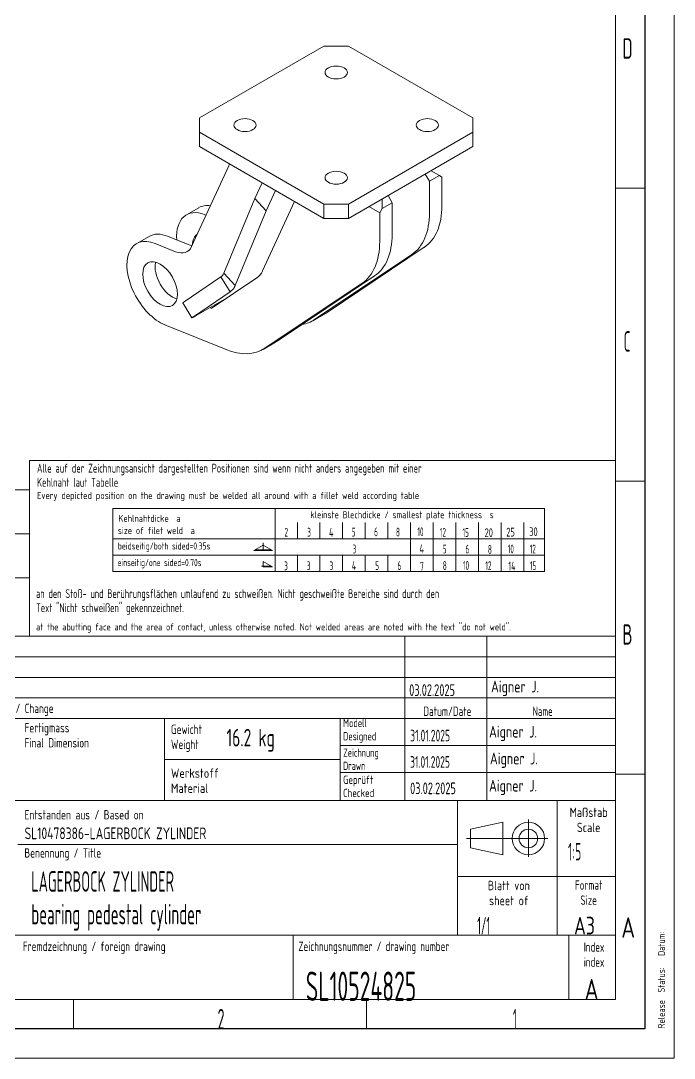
# Model space of a CAD drawing. Header units: millimetres. Extents: x 0 to 420, y 0 to 297.
# Drawn here: x 308.5 to 420, y 0 to 177 of the extents above; entities that cross this region are included whole.
import ezdxf
from ezdxf.lldxf.tags import DXFTag

# ---------------------------------------------------------------- set-up
doc = ezdxf.new("R2010")
doc.units = ezdxf.units.MM
for name, color, linetype, true_color in [('1', 7, 'Continuous', 0xffffff), ('101', 7, 'Continuous', 0xffffff), ('102', 7, 'Continuous', 0xffffff), ('103', 7, 'Continuous', 0xffffff)]:
    doc.layers.add(name, color=color, linetype=linetype, true_color=true_color)
doc.styles.add('iso-1', font='isocp.shx')
tags = doc.linetypes.add('DASHDOT', pattern=[70, 31, -13, 13, -13]).pattern_tags.tags
tags[10:11] = [DXFTag(74, 4), DXFTag(75, 0), DXFTag(340, '0'), DXFTag(46, 0.0), DXFTag(50, 0.0), DXFTag(44, 0.0), DXFTag(45, 0.0)]
tags[8:9] = [DXFTag(74, 4), DXFTag(75, 0), DXFTag(340, '0'), DXFTag(46, 0.0), DXFTag(50, 0.0), DXFTag(44, 0.0), DXFTag(45, 0.0)]
tags[6:7] = [DXFTag(74, 4), DXFTag(75, 0), DXFTag(340, '0'), DXFTag(46, 0.0), DXFTag(50, 0.0), DXFTag(44, 0.0), DXFTag(45, 0.0)]
tags[4:5] = [DXFTag(74, 4), DXFTag(75, 0), DXFTag(340, '0'), DXFTag(46, 0.0), DXFTag(50, 0.0), DXFTag(44, 0.0), DXFTag(45, 0.0)]

# ---------------------------------------------------------------- blocks, each defined once
blk = doc.blocks.new('Kehlnahttabelle [SBM]', base_point=(310, 72))
at = {"layer": '1', "color": 4, "linetype": 'Continuous', "lineweight": 18}
for p, q in [((410, 102), (310, 102)), ((310, 102), (310, 72)), ((410, 72), (410, 102)), ((355.69, 88.64), (355.69, 91.44)), ((359.55, 88.64), (359.55, 91.44)), ((363.41, 88.64), (363.41, 91.44)), ((367.28, 88.64), (367.28, 91.44)), ((371.14, 88.64), (371.14, 91.44)), ((375, 88.64), (375, 91.44)), ((378.86, 88.64), (378.86, 91.44)), ((382.73, 88.64), (382.73, 91.44)), ((386.59, 88.64), (386.59, 91.44)), ((390.45, 88.64), (390.45, 91.44)), ((394.31, 88.64), (394.31, 91.44)), ((375, 85.84), (375, 88.64)), ((378.86, 85.84), (378.86, 88.64)), ((382.73, 85.84), (382.73, 88.64)), ((386.59, 85.84), (386.59, 88.64)), ((390.45, 85.84), (390.45, 88.64)), ((394.31, 85.84), (394.31, 88.64)), ((349.86, 87.58), (348.26, 86.65)), ((348.53, 86.78), (351.19, 86.78)), ((349.86, 86.65), (349.86, 87.96)), ((351.46, 86.65), (349.86, 87.58)), ((348.26, 86.65), (351.46, 86.65)), ((355.69, 83.05), (355.69, 85.84)), ((359.55, 83.05), (359.55, 85.84)), ((363.41, 83.05), (363.41, 85.84)), ((367.28, 83.05), (367.28, 85.84)), ((371.14, 83.05), (371.14, 85.84)), ((375, 83.05), (375, 85.84)), ((378.86, 83.05), (378.86, 85.84)), ((382.73, 83.05), (382.73, 85.84)), ((386.59, 83.05), (386.59, 85.84)), ((390.45, 83.05), (390.45, 85.84)), ((394.31, 83.05), (394.31, 85.84)), ((349.57, 83.98), (351.16, 83.98)), ((349.83, 83.85), (349.83, 84.78)), ((349.83, 84.78), (351.43, 83.85)), ((351.43, 83.85), (349.83, 83.85)), ((310, 72), (410, 72))]:
    blk.add_line(p, q, dxfattribs=at)
at = {"layer": '1', "color": 3, "linetype": 'Continuous', "lineweight": 18}
for p, q in [((397.88, 93.83), (324.19, 93.83)), ((324.19, 93.83), (324.19, 83.05)), ((351.89, 93.83), (351.89, 83.05)), ((397.88, 83.05), (397.88, 93.83)), ((324.19, 88.64), (397.88, 88.64)), ((324.19, 85.84), (397.88, 85.84)), ((324.19, 83.05), (397.88, 83.05))]:
    blk.add_line(p, q, dxfattribs=at)
at = {"layer": '1', "color": 1, "linetype": 'Continuous', "lineweight": 13, "char_height": 1.5, "attachment_point": 7, "line_spacing_factor": 0.963855, "style": 'iso-1'}
for s, insert in [('\\W0.7657;Alle auf der Zeichnungsansicht dargestellten Positionen sind wenn nicht anders angegeben mit einer\\PKehlnaht laut Tabelle', (311.27, 97.53)), ('\\W0.7579;an den Stoß- und Berührungsflächen umlaufend zu schweißen. Nicht geschweißte Bereiche sind durch den\\PText "Nicht schweißen" gekennzeichnet. ', (311.11, 75.68))]:
    blk.add_mtext(s, dxfattribs=dict(at, insert=insert))
at = {"layer": '1', "color": 3, "linetype": 'Continuous', "lineweight": 13, "char_height": 1.2, "attachment_point": 7, "line_spacing_factor": 0.963855, "style": 'iso-1'}
for s, insert in [('\\W0.7706;Every depicted position on the drawing must be welded all around with a fillet weld according table', (311.27, 95.07)), ('\\W0.7612;Kehlnahtdicke  a', (325.17, 91.53)), ('\\W0.7603;kleinste Blechdicke / smallest plate thickness  s', (357.91, 91.79)), ('\\W0.7900;size of filet weld  a', (325.06, 89.45)), ('\\W0.7023;beidseitig/both sided=0.35s', (325.06, 86.45)), ('\\W0.6909;einseitig/one sided=0.70s', (325.03, 83.62)), ('\\W0.7834;at the abutting face and the area of contact, unless otherwise noted. Not welded areas are noted with the text "do not weld".', (311.11, 72.64))]:
    blk.add_mtext(s, dxfattribs=dict(at, insert=insert))
at = {"layer": '1', "color": 3, "linetype": 'Continuous', "lineweight": 18, "char_height": 1.5, "attachment_point": 7, "line_spacing_factor": 0.963855, "style": 'iso-1'}
for s, insert in [('\\W0.5404;2', (353.49, 89.01)), ('\\W0.5404;3', (357.37, 89.01)), ('\\W0.6380;4', (361.09, 89.01)), ('\\W0.5404;5', (364.96, 89.03)), ('\\W0.5404;6', (368.79, 89.07)), ('\\W0.5404;8', (372.51, 89.03)), ('\\W0.5232;10', (376.18, 89.09)), ('\\W0.5232;12', (380.02, 89)), ('\\W0.5232;15', (383.88, 88.96)), ('\\W0.6474;20', (387.65, 88.94)), ('\\W0.6474;25', (391.34, 89.03)), ('\\W0.6474;30', (395.26, 89.1)), ('\\W0.5404;3', (365.1, 86.14)), ('\\W0.6380;4', (376.53, 86.2)), ('\\W0.5404;5', (380.49, 86.14)), ('\\W0.5404;6', (384.37, 86.14)), ('\\W0.5404;8', (388.2, 86.07)), ('\\W0.5232;10', (391.6, 86.16)), ('\\W0.5232;12', (395.35, 86.16)), ('\\W0.5404;3', (353.43, 83.28)), ('\\W0.5404;3', (357.29, 83.3)), ('\\W0.5404;3', (361.17, 83.29)), ('\\W0.6380;4', (364.98, 83.32)), ('\\W0.5404;5', (368.97, 83.32)), ('\\W0.5404;6', (372.76, 83.32)), ('\\W0.5404;7', (376.63, 83.21)), ('\\W0.5404;8', (380.51, 83.32)), ('\\W0.5232;10', (383.95, 83.34)), ('\\W0.5232;12', (387.77, 83.3)), ('\\W0.5785;14', (391.69, 83.25)), ('\\W0.5232;15', (395.39, 83.3))]:
    blk.add_mtext(s, dxfattribs=dict(at, insert=insert))
blk = doc.blocks.new('ISO13920 - Allg_Tol_ f_ Schweißkonst_', base_point=(285, 72))
at = {"layer": '1', "color": 4, "linetype": 'Continuous', "lineweight": 18}
for p, q in [((285, 82), (310, 82)), ((285, 82), (285, 72)), ((310, 82), (310, 72)), ((285, 72), (310, 72))]:
    blk.add_line(p, q, dxfattribs=at)
at = {"layer": '1', "color": 1, "linetype": 'Continuous', "lineweight": 13, "insert": (297.23, 72.61), "char_height": 1.2, "attachment_point": 8, "line_spacing_factor": 0.963855, "style": 'iso-1'}
blk.add_mtext('\\W0.6988;Allgemeintoleranzen f.\\PSchweißkonstruktion\\PGeneral tolerances for\\Pwelded structure\\PEN ISO 13920 -', dxfattribs=at)
at = {"layer": '1', "color": 3, "linetype": 'Continuous', "lineweight": 13, "insert": (303.83, 72.28), "char_height": 1.2, "attachment_point": 7, "line_spacing_factor": 0.963855, "style": 'iso-1'}
blk.add_mtext('\\W0.6994;BF', dxfattribs=at)
blk = doc.blocks.new('ISO13920 - Allg_ Tol_ f_ Schweißkonst_ [SBM]', base_point=(285, 72))
at = {"layer": '1', "color": 18, "linetype": 'Continuous', "lineweight": 13}
blk.add_blockref('ISO13920 - Allg_Tol_ f_ Schweißkonst_', (285, 72), dxfattribs=at)
blk = doc.blocks.new('ISO5817 - Schweißnähte Bewertungsgruppe', base_point=(285, 82))
at = {"layer": '1', "color": 4, "linetype": 'Continuous', "lineweight": 18}
for p, q in [((285, 89.5), (285, 82)), ((285, 89.5), (310, 89.5)), ((310, 89.5), (310, 82)), ((285, 82), (310, 82))]:
    blk.add_line(p, q, dxfattribs=at)
at = {"layer": '1', "color": 1, "linetype": 'Continuous', "lineweight": 13, "insert": (297.77, 83.22), "char_height": 1.2, "attachment_point": 8, "line_spacing_factor": 0.963855, "style": 'iso-1'}
blk.add_mtext('\\W0.7101;Schweißnähte Bewertungsgruppe\\PWelding seams class\\PISO 5817 -', dxfattribs=at)
at = {"layer": '1', "color": 3, "linetype": 'Continuous', "lineweight": 13, "insert": (302.9, 83.08), "char_height": 1.2, "attachment_point": 7, "line_spacing_factor": 0.963855, "style": 'iso-1'}
blk.add_mtext('\\W0.5104;C', dxfattribs=at)
blk = doc.blocks.new('ISO9692-1 - Schweißnahtvorbereitung', base_point=(285, 89.5))
at = {"layer": '1', "color": 4, "linetype": 'Continuous', "lineweight": 18}
for p, q in [((285, 89.5), (285, 97)), ((285, 97), (310, 97)), ((310, 97), (310, 89.5)), ((310, 89.5), (285, 89.5))]:
    blk.add_line(p, q, dxfattribs=at)
at = {"layer": '1', "color": 1, "linetype": 'Continuous', "lineweight": 13, "insert": (297.73, 90.37), "char_height": 1.2, "attachment_point": 8, "line_spacing_factor": 0.963855, "style": 'iso-1'}
blk.add_mtext('\\W0.7053;Schweißnahtvorbereitung\\Ppreperation of welds\\PISO 9692-1', dxfattribs=at)

msp = doc.modelspace()

# ---------------------------------------------------------------- linework, layer by layer
at = {"layer": '1', "color": 4, "linetype": 'Continuous', "lineweight": 18}
for p, q in [((420, 297), (420, 0)), ((235, 72), (410, 72)), ((410, 72), (410, 10)), ((235, 58), (410, 58)), ((363, 58), (363, 44)), ((235, 44), (410, 44)), ((383, 44), (383, 21)), ((385.22, 39.08), (390.76, 40.27)), ((385.22, 35.92), (385.22, 39.08)), ((390.76, 34.73), (390.76, 40.27)), ((308, 36.5), (383, 36.5)), ((385.22, 35.92), (390.76, 34.73)), ((235, 21), (410, 21)), ((355, 21), (355, 10)), ((235, 10), (410, 10)), ((420, 0), (0, 0))]:
    msp.add_line(p, q, dxfattribs=at)
at = {"layer": '1', "color": 4, "linetype": 'Continuous', "lineweight": 25}
for p, q in [((415, 292), (415, 5)), ((415, 5), (20, 5))]:
    msp.add_line(p, q, dxfattribs=at)
at = {"layer": '1', "color": 1, "linetype": 'Continuous', "lineweight": 13}
for p, q in [((410, 10), (410, 287)), ((415, 148.5), (410, 148.5)), ((415, 98.5), (410, 98.5)), ((374, 72), (374, 44)), ((388, 72), (388, 44)), ((235, 68.5), (410, 68.5)), ((235, 65), (410, 65)), ((235, 61.5), (410, 61.5)), ((333, 58), (333, 44)), ((363, 53.37), (410, 53.37)), ((363, 51), (333, 51)), ((363, 48.74), (410, 48.74)), ((415, 48.5), (410, 48.5)), ((400, 44), (400, 21)), ((383, 31), (410, 31)), ((402, 21), (402, 10)), ((25, 10), (410, 10)), ((317.5, 10), (317.5, 5)), ((367.5, 10), (367.5, 5))]:
    msp.add_line(p, q, dxfattribs=at)
at = {"layer": '1', "color": 7, "linetype": 'Continuous', "lineweight": 18}
for p, q in [((338.99, 160.47), (360.2, 172.71)), ((364.44, 172.71), (360.2, 172.71)), ((364.44, 172.71), (385.66, 160.47)), ((338.99, 160.47), (338.99, 158.02)), ((385.66, 158.02), (385.66, 160.47)), ((338.99, 158.02), (338.99, 155.57)), ((360.2, 145.77), (338.99, 158.02)), ((385.66, 158.02), (364.44, 145.77)), ((385.66, 158.02), (385.66, 155.57)), ((360.2, 143.32), (338.99, 155.57)), ((385.66, 155.57), (364.44, 143.32)), ((344.01, 152.31), (337.65, 138.5)), ((377.52, 150.87), (378.23, 149.65)), ((378.23, 149.65), (379.93, 150.63)), ((379.93, 150.63), (378.51, 151.44)), ((380.35, 150.38), (379.93, 150.63)), ((349.67, 149.4), (348.44, 146.71)), ((378.23, 149.65), (378.23, 144.3)), ((380.35, 150.38), (380.35, 145.52)), ((350.39, 144.63), (351.97, 148.07)), ((371.87, 145.97), (371.16, 147.2)), ((348.44, 146.71), (343.13, 133.95)), ((348.44, 146.71), (350.39, 144.63)), ((355.2, 146.2), (349.73, 134.34)), ((360.2, 145.77), (364.44, 145.77)), ((360.2, 145.77), (360.2, 143.32)), ((364.44, 145.77), (364.44, 143.32)), ((369.75, 144.26), (367.91, 145.32)), ((370.17, 146.63), (370.17, 144.99)), ((370.17, 144.99), (371.87, 145.97)), ((371.87, 140.62), (371.87, 145.97)), ((338.88, 145.14), (336.75, 143.92)), ((339.92, 143.93), (340.12, 143.85)), ((345.09, 131.87), (350.39, 144.63)), ((370.17, 144.99), (369.75, 144.26)), ((369.75, 139.4), (369.75, 144.26)), ((360.2, 143.32), (364.44, 143.32)), ((330.39, 140.25), (328.27, 139.02)), ((337.03, 138.85), (333.55, 140.26)), ((334.91, 137.63), (331.43, 139.04)), ((377.34, 138.39), (360.75, 127.28)), ((358.63, 126.05), (375.22, 137.16)), ((342.66, 133.34), (336.39, 129.09)), ((340.99, 127.96), (348.78, 133.18)), ((342.66, 133.34), (344.22, 130.78)), ((343.13, 133.95), (345.09, 131.87)), ((368.85, 133.49), (352.27, 122.38)), ((350.15, 121.15), (366.73, 132.26)), ((337.94, 126.53), (344.22, 130.78)), ((338.44, 126.73), (343.59, 129.7)), ((343.01, 129.37), (343.03, 129.33)), ((343.16, 129.41), (343.12, 129.43)), ((336.14, 128.9), (337.69, 126.34)), ((340.89, 128.14), (340.99, 127.96)), ((358.33, 125.86), (360.45, 127.09)), ((333.1, 125.15), (343.52, 120.93)), ((349.84, 120.96), (351.97, 122.19))]:
    msp.add_line(p, q, dxfattribs=at)
at = {"layer": '1', "color": 1, "linetype": 'DASHDOT', "lineweight": 13}
for p, q in [((395.11, 34.38), (395.11, 40.73)), ((384.57, 37.5), (398.43, 37.5))]:
    msp.add_line(p, q, dxfattribs=at)
at = {"layer": '1', "color": 4, "linetype": 'Continuous', "lineweight": 18}
for radius in [2.77, 1.58]:
    msp.add_circle((395.11, 37.5), radius, dxfattribs=at)
at = {"layer": '1', "color": 7, "linetype": 'Continuous', "lineweight": 18}
for centre, major_axis in [((362.32, 168.22), (1.9, 0)), ((346.76, 159.24), (-1.9, 0)), ((377.88, 159.24), (-1.9, 0)), ((362.32, 150.26), (1.9, 0)), ((332.27, 132.09), (2.1, -3.64))]:
    msp.add_ellipse(centre, major_axis=major_axis, ratio=0.57735, dxfattribs=at)
for centre, major_axis, ratio, start_param, end_param in [((340.75, 155.78), (-2.5, 4.33), 0.57735, 3.52914, 3.620634), ((342.88, 138.22), (-4, 6.93), 0.57735, 5.861045, 6.283196), ((369.04, 152.05), (-8, 13.86), 0.57735, 3.180074, 3.926991), ((340.75, 136.99), (-4, 6.93), 0.57735, 5.64614, 7.163284), ((366.92, 150.83), (8, -13.86), 0.57735, 0.038482, 0.785398), ((334.39, 133.32), (4, -6.93), 0.57735, 2.504547, 3.141604), ((340.75, 136.99), (-2.1, 3.64), 0.57735, 0.016493, 0.758695), ((360.55, 147.16), (-8, 13.86), 0.57735, 3.180074, 3.926991), ((332.27, 132.09), (4, -6.93), 0.57735, 2.504547, 5.64614), ((334.39, 141.97), (-2.5, 4.33), 0.57735, 2.504547, 3.52914), ((336.51, 143.19), (-2.5, 4.33), 0.57735, 2.504547, 2.705192), ((358.43, 145.93), (8, -13.86), 0.57735, 0.038482, 0.785398), ((334.39, 133.32), (2.1, -3.64), 0.57735, 3.671147, 5.753631), ((345.04, 139.33), (-3.6, 6.24), 0.57735, 3.180074, 3.52914), ((337.85, 129.94), (-1.71, -1.04), 0.031413, 5.717315, 6.283185), ((339.4, 127.37), (1.71, 1.04), 0.031413, 2.575722, 4.09656), ((350.33, 139.72), (8, -13.86), 0.57735, 6.073622, 6.321667), ((352.45, 140.94), (-8, 13.86), 0.57735, 3.141591, 3.180074), ((343.97, 136.05), (-8, 13.86), 0.57735, 3.141591, 3.180074), ((341.84, 134.82), (8, -13.86), 0.57735, 5.64614, 6.321667)]:
    msp.add_ellipse(centre, major_axis=major_axis, ratio=ratio, start_param=start_param, end_param=end_param, dxfattribs=at)
for points, knots in [([(343.13, 133.95), (343.08, 133.82), (343.01, 133.7), (342.85, 133.49), (342.76, 133.41), (342.66, 133.34)], [0, 0, 0, 0, 0.5, 0.5, 1, 1, 1, 1]), ([(345.09, 131.87), (345.04, 131.75), (344.98, 131.64), (344.86, 131.43), (344.79, 131.33), (344.64, 131.15), (344.56, 131.06), (344.4, 130.91), (344.31, 130.84), (344.22, 130.78)], [0, 0, 0, 0, 0.25, 0.25, 0.5, 0.5, 0.75, 0.75, 1, 1, 1, 1])]:
    msp.add_open_spline(points, degree=3, knots=knots, dxfattribs=at)
at = {"layer": '101', "color": 7, "linetype": 'Continuous', "lineweight": 18}
for p, q in [((338.99, 160.47), (360.2, 172.71)), ((364.44, 172.71), (360.2, 172.71)), ((364.44, 172.71), (385.66, 160.47)), ((338.99, 160.47), (338.99, 158.02)), ((385.66, 158.02), (385.66, 160.47)), ((338.99, 158.02), (338.99, 155.57)), ((360.2, 145.77), (338.99, 158.02)), ((385.66, 158.02), (364.44, 145.77)), ((385.66, 158.02), (385.66, 155.57)), ((360.2, 143.32), (338.99, 155.57)), ((385.66, 155.57), (364.44, 143.32)), ((360.2, 145.77), (360.2, 143.32)), ((360.2, 145.77), (364.44, 145.77)), ((364.44, 145.77), (364.44, 143.32)), ((360.2, 143.32), (364.44, 143.32))]:
    msp.add_line(p, q, dxfattribs=at)
for centre, major_axis in [((362.32, 168.22), (1.9, 0)), ((346.76, 159.24), (-1.9, 0)), ((377.88, 159.24), (-1.9, 0)), ((362.32, 150.26), (1.9, 0))]:
    msp.add_ellipse(centre, major_axis=major_axis, ratio=0.57735, dxfattribs=at)
at = {"layer": '102', "color": 7, "linetype": 'Continuous', "lineweight": 18}
for p, q in [((344.01, 152.31), (337.65, 138.5)), ((371.87, 145.97), (371.16, 147.2)), ((355.2, 146.2), (349.73, 134.34)), ((369.75, 144.26), (367.91, 145.32)), ((370.17, 146.63), (370.17, 144.99)), ((370.17, 144.99), (371.87, 145.97)), ((371.87, 140.62), (371.87, 145.97)), ((370.17, 144.99), (369.75, 144.26)), ((369.75, 139.4), (369.75, 144.26)), ((330.39, 140.25), (328.27, 139.02)), ((337.03, 138.85), (333.55, 140.26)), ((334.91, 137.63), (331.43, 139.04)), ((340.99, 127.96), (348.78, 133.18)), ((368.85, 133.49), (352.27, 122.38)), ((350.15, 121.15), (366.73, 132.26)), ((343.01, 129.37), (343.03, 129.33)), ((340.89, 128.14), (340.99, 127.96)), ((333.1, 125.15), (343.52, 120.93)), ((349.84, 120.96), (351.97, 122.19))]:
    msp.add_line(p, q, dxfattribs=at)
for centre, major_axis, start_param, end_param in [((340.75, 155.78), (-2.5, 4.33), 3.52914, 3.620634), ((334.39, 133.32), (4, -6.93), 2.504547, 3.141604), ((360.55, 147.16), (-8, 13.86), 3.180074, 3.926991), ((332.27, 132.09), (4, -6.93), 2.504547, 5.64614), ((334.39, 141.97), (-2.5, 4.33), 2.504547, 3.52914), ((336.51, 143.19), (-2.5, 4.33), 2.504547, 2.705192), ((358.43, 145.93), (8, -13.86), 0.038482, 0.785398), ((334.39, 133.32), (2.1, -3.64), 3.671147, 5.753631), ((345.04, 139.33), (-3.6, 6.24), 3.180074, 3.52914), ((343.97, 136.05), (-8, 13.86), 3.141591, 3.180074), ((341.84, 134.82), (8, -13.86), 5.64614, 6.321667)]:
    msp.add_ellipse(centre, major_axis=major_axis, ratio=0.57735, start_param=start_param, end_param=end_param, dxfattribs=at)
msp.add_ellipse((332.27, 132.09), major_axis=(2.1, -3.64), ratio=0.57735, dxfattribs=at)
at = {"layer": '103', "color": 7, "linetype": 'Continuous', "lineweight": 18}
for p, q in [((349.67, 149.4), (348.44, 146.71)), ((350.39, 144.63), (351.97, 148.07)), ((348.44, 146.71), (343.13, 133.95)), ((348.44, 146.71), (350.39, 144.63)), ((345.09, 131.87), (350.39, 144.63)), ((342.66, 133.34), (336.39, 129.09)), ((342.66, 133.34), (344.22, 130.78)), ((343.13, 133.95), (345.09, 131.87)), ((337.94, 126.53), (344.22, 130.78)), ((338.44, 126.73), (343.59, 129.7)), ((336.14, 128.9), (337.69, 126.34))]:
    msp.add_line(p, q, dxfattribs=at)
for centre, major_axis, start_param, end_param in [((337.85, 129.94), (-1.71, -1.04), 5.717315, 6.283185), ((339.4, 127.37), (1.71, 1.04), 2.575722, 4.09656)]:
    msp.add_ellipse(centre, major_axis=major_axis, ratio=0.031413, start_param=start_param, end_param=end_param, dxfattribs=at)
for points, knots in [([(343.13, 133.95), (343.08, 133.82), (343.01, 133.7), (342.85, 133.49), (342.76, 133.41), (342.66, 133.34)], [0, 0, 0, 0, 0.5, 0.5, 1, 1, 1, 1]), ([(345.09, 131.87), (345.04, 131.75), (344.98, 131.64), (344.86, 131.43), (344.79, 131.33), (344.64, 131.15), (344.56, 131.06), (344.4, 130.91), (344.31, 130.84), (344.22, 130.78)], [0, 0, 0, 0, 0.25, 0.25, 0.5, 0.5, 0.75, 0.75, 1, 1, 1, 1])]:
    msp.add_open_spline(points, degree=3, knots=knots, dxfattribs=at)

# ---------------------------------------------------------------- block references
at = {"layer": '1', "color": 3, "linetype": 'Continuous', "lineweight": 13}
for name, p in [('Kehlnahttabelle [SBM]', (310, 72)), ('ISO9692-1 - Schweißnahtvorbereitung', (285, 89.5)), ('ISO5817 - Schweißnähte Bewertungsgruppe', (285, 82))]:
    msp.add_blockref(name, p, dxfattribs=at)
at = {"layer": '1', "color": 18, "linetype": 'Continuous', "lineweight": 13}
msp.add_blockref('ISO13920 - Allg_ Tol_ f_ Schweißkonst_ [SBM]', (285, 72), dxfattribs=at)

# ---------------------------------------------------------------- texts
at = {"layer": '1', "color": 1, "linetype": 'Continuous', "lineweight": 13, "char_height": 3.5, "attachment_point": 7, "line_spacing_factor": 0.963855, "style": 'iso-1'}
for s, insert in [('\\W0.6380;D', (411.17, 170.57)), ('\\W0.5104;C', (411.37, 120.57)), ('\\W0.6380;B', (411.17, 70.57)), ('\\W0.8300;A', (410.97, 20.57)), ('\\W0.5404;2', (342.09, 4.93)), ('\\W0.4176;1', (392.48, 4.93))]:
    msp.add_mtext(s, dxfattribs=dict(at, insert=insert))
at = {"layer": '1', "color": 3, "linetype": 'Continuous', "lineweight": 18, "attachment_point": 7, "line_spacing_factor": 0.963855, "style": 'iso-1'}
for s, insert, char_height in [('\\W0.5469; ', (374.75, 68.82), 2), ('\\W0.5469; ', (388.72, 68.82), 2), ('\\W0.5469; ', (374.75, 65.32), 2), ('\\W0.7100;03.02.2025', (374.77, 61.82), 2), ('\\W0.5469; ', (388.72, 65.32), 2), ('\\W0.8227;Aigner J.', (388.74, 61.82), 2), ('\\W0.8227;Aigner J.', (388.4, 54.12), 2), ('\\W0.7123;16.2 kg', (343.6, 52.3), 3), ('\\W0.6562;31.01.2025', (374.95, 54.06), 2), ('\\W0.6562;31.01.2025', (374.93, 49.56), 2), ('\\W0.8227;Aigner J.', (388.55, 49.55), 2), ('\\W1.0000;', (309.29, 47.1), 3), ('\\W0.7100;03.02.2025', (374.93, 45.06), 2), ('\\W0.8227;Aigner J.', (388.4, 44.91), 2), ('\\W1.0000;', (345.47, 45.16), 3), ('\\W0.7966;SL10478386-LAGERBOCK ZYLINDER', (309.14, 37.38), 2), ('\\W0.5376;1:5', (401.88, 33.75), 3), ('\\W0.5573;LAGERBOCK ZYLINDER', (310.29, 28.41), 3.5), ('\\W0.5469; ', (400.78, 31.32), 1.6), ('\\W0.5841;bearing pedestal cylinder', (310.29, 21.78), 3.5), ('\\W0.4767;1/1', (386.38, 21.13), 3), ('\\W0.8250;A3', (402.91, 21.13), 3), ('\\W1.0000;', (310.14, 10.94), 3.5)]:
    msp.add_mtext(s, dxfattribs=dict(at, insert=insert, char_height=char_height))
at = {"layer": '1', "color": 1, "linetype": 'Continuous', "lineweight": 18, "line_spacing_factor": 0.963855, "style": 'iso-1'}
for s, insert, char_height, attachment_point in [('\\W0.7926;Änderung / Change', (307.15, 58.42), 1.6, 8), ('\\W0.7858;Datum/Date', (381.28, 58.42), 1.6, 8), ('\\W0.7402;Name', (395.82, 58.42), 1.6, 7), ('\\W0.8066;Fertigmass\\PFinal Dimension', (309.12, 53.03), 1.6, 7), ('\\W0.7977;Gewicht\\PWeight', (334.12, 52.28), 1.6, 7), ('\\W0.8167;Modell\\PDesigned', (363.5, 53.83), 1.4, 7), ('\\W0.7727;Zeichnung\\PDrawn', (363.5, 49.2), 1.4, 7), ('\\W0.8966;Werkstoff\\PMaterial', (334.12, 45.28), 1.6, 7), ('\\W0.8514;Geprüft\\PChecked', (363.5, 44.57), 1.4, 7), ('\\W0.8715;Maßstab\\PScale\\Fisocp.shx;', (405.4, 38.59), 1.6, 8), ('\\W0.8189;Entstanden aus / Based on', (309.12, 40.75), 1.6, 7), ('\\W0.8002;Benennung / Title', (309.12, 33.75), 1.6, 7), ('\\W0.8719;Blatt von\\Psheet of', (391.78, 26.11), 1.6, 8), ('\\W0.7767;Format\\PSize', (405.4, 26.18), 1.6, 8), ('\\W0.7882;Fremdzeichnung / foreign drawing', (308.86, 17.82), 1.6, 7), ('\\W0.7721;Zeichnungsnummer / drawing number', (355.86, 17.82), 1.6, 7), ('\\W0.7656;Index\\Pindex', (406.32, 15.61), 1.6, 8)]:
    msp.add_mtext(s, dxfattribs=dict(at, insert=insert, char_height=char_height, attachment_point=attachment_point))
at = {"layer": '1', "color": 1, "linetype": 'Continuous', "lineweight": 13, "insert": (418.4, 5.09), "char_height": 1.2, "attachment_point": 7, "rotation": 90, "line_spacing_factor": 0.963855, "style": 'iso-1'}
msp.add_mtext('\\W0.8284;Release  Status:   Datum: ', dxfattribs=at)
at = {"layer": '1', "color": 3, "linetype": 'Continuous', "lineweight": 25, "attachment_point": 7, "line_spacing_factor": 0.963855, "style": 'iso-1'}
for s, insert, char_height in [('\\W0.5971;SL10524825', (357.14, 9.79), 5), ('\\W0.8300;A', (404.72, 10.01), 3.5)]:
    msp.add_mtext(s, dxfattribs=dict(at, insert=insert, char_height=char_height))

doc.saveas('drawing.dxf')
